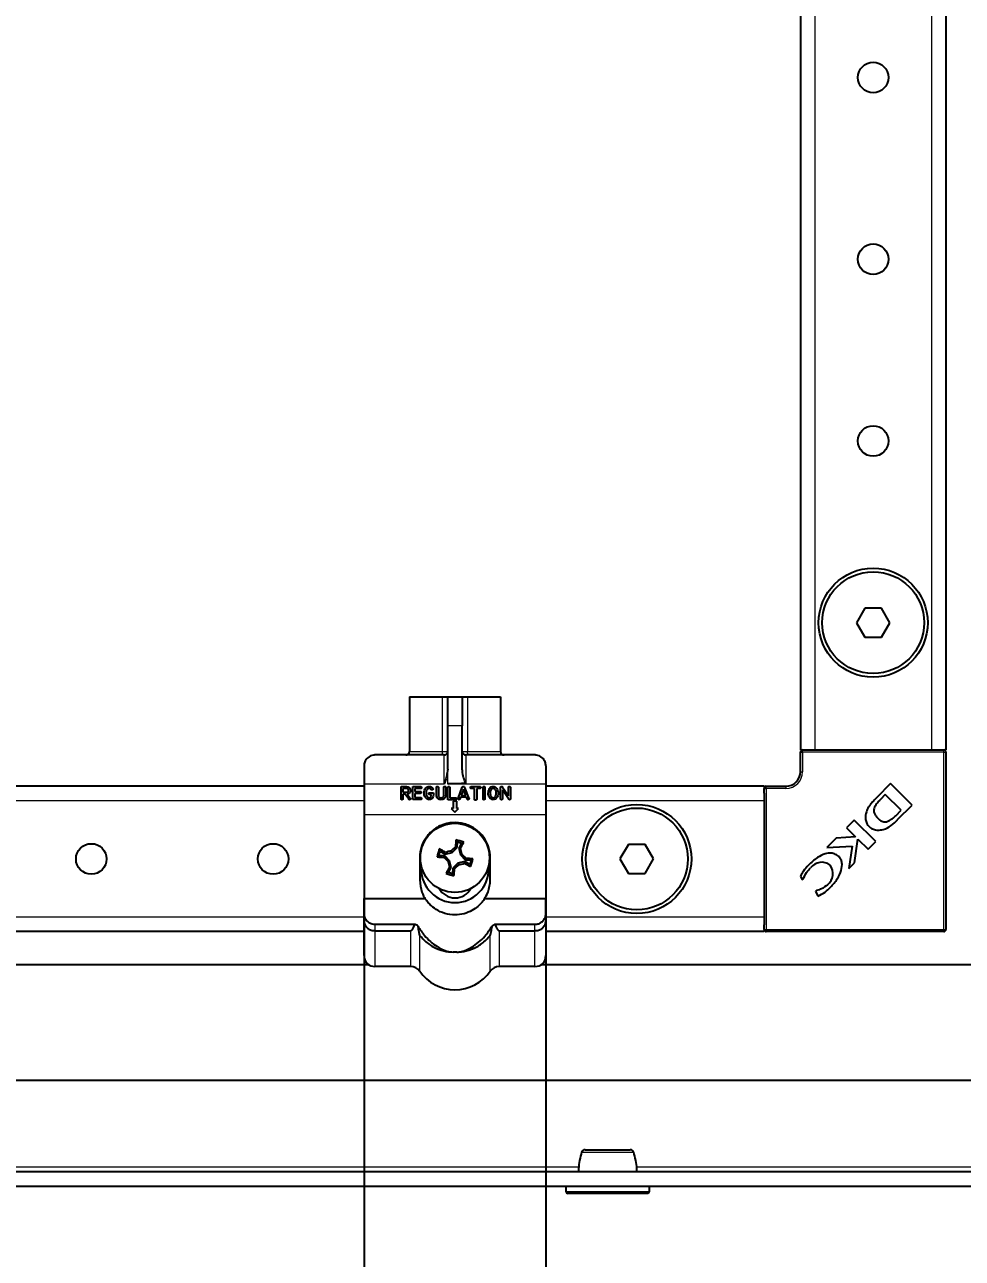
# Model space of a CAD drawing. Header units: millimetres. Extents: x -1414 to 3240, y -1920 to 1219.
# Drawn here: x -556.6 to -427.7, y -1108.7 to -939 of the extents above; entities that cross this region are included whole.
import ezdxf

# ---------------------------------------------------------------- set-up
doc = ezdxf.new("R2010")
doc.units = ezdxf.units.MM
doc.layers.add('FORMAT', color=7, linetype='Continuous')
doc.styles.add('SLDTEXTSTYLE0', font='TXT', dxfattribs={"width": 0.75})
doc.dimstyles.new('SLDDIMSTYLE0', dxfattribs={"dimtxt": 20, "dimasz": 10, "dimexe": 0, "dimexo": 0.0625, "dimgap": 5, "dimtad": 2, "dimdec": 1, "dimrnd": 1e-09, "dimzin": 12, "dimdsep": 46, "dimtxsty": 'SLDTEXTSTYLE0', "dimsah": 1, "dimcen": 0.09, "dimadec": 0, "dimazin": 3, "dimtfac": 1, "dimtofl": 0, "dimtmove": 0, "dimatfit": 3, "dimfxl": 0, "dimfrac": 2, "dimtolj": 1, "dimtzin": 12, "dimarcsym": 0})

# ---------------------------------------------------------------- blocks, each defined once
blk = doc.blocks.new('_D_6')
at = {"layer": 'FORMAT'}
for p, q in [((-484.94, -1059.18), (-484.94, -1429.21)), ((-374.44, -1098.73), (-374.44, -1429.21)), ((-374.44, -1428.21), (-484.94, -1428.21))]:
    blk.add_line(p, q, dxfattribs=at)
for points in [[(-484.94, -1428.21), (-474.94, -1429.75), (-474.94, -1426.67)], [(-374.44, -1428.21), (-384.44, -1426.67), (-384.44, -1429.75)]]:
    blk.add_solid(points, dxfattribs=at)
at = {"layer": 'FORMAT', "insert": (-462.94, -1402.43), "char_height": 20, "attachment_point": 1, "style": 'SLDTEXTSTYLE0'}
blk.add_mtext('110,5', dxfattribs=at)
blk = doc.blocks.new('_D_7')
at = {"layer": 'FORMAT'}
for p, q in [((-509.94, -1059.18), (-509.94, -1429.21)), ((-484.94, -1059.18), (-484.94, -1429.21)), ((-509.94, -1428.21), (-552.84, -1428.21)), ((-509.94, -1428.21), (-484.94, -1428.21))]:
    blk.add_line(p, q, dxfattribs=at)
for points in [[(-509.94, -1428.21), (-499.94, -1429.75), (-499.94, -1426.67)], [(-484.94, -1428.21), (-494.94, -1426.67), (-494.94, -1429.75)]]:
    blk.add_solid(points, dxfattribs=at)
at = {"layer": 'FORMAT', "insert": (-552.84, -1402.43), "char_height": 20, "attachment_point": 1, "style": 'SLDTEXTSTYLE0'}
blk.add_mtext('25', dxfattribs=at)

msp = doc.modelspace()

# ---------------------------------------------------------------- linework, layer by layer
at = {"color": 7, "linetype": 'Continuous', "lineweight": 25}
for p, q in [((-449.94, 596.28), (-449.94, -1038.72)), ((-429.94, 596.28), (-429.94, -1038.72)), ((-441.09, -1019.22), (-442.25, -1021.22)), ((-438.78, -1019.22), (-441.09, -1019.22)), ((-437.63, -1021.22), (-438.78, -1019.22)), ((-442.25, -1021.22), (-441.09, -1023.22)), ((-438.78, -1023.22), (-437.63, -1021.22)), ((-441.09, -1023.22), (-438.78, -1023.22)), ((-503.69, -1031.42), (-503.69, -1038.92)), ((-503.69, -1031.42), (-499.17, -1031.42)), ((-499.17, -1031.42), (-498.44, -1031.42)), ((-498.44, -1031.42), (-496.44, -1031.42)), ((-498.44, -1035.42), (-498.44, -1031.42)), ((-496.44, -1031.42), (-496.44, -1035.42)), ((-496.44, -1031.42), (-495.72, -1031.42)), ((-495.72, -1031.42), (-491.19, -1031.42)), ((-491.19, -1031.42), (-491.19, -1038.92)), ((-498.44, -1041.36), (-498.44, -1035.42)), ((-496.44, -1041.35), (-496.44, -1035.42)), ((-498.94, -1039.42), (-508.44, -1039.42)), ((-486.44, -1039.42), (-495.94, -1039.42)), ((-449.94, -1038.72), (-449.64, -1038.72)), ((-449.94, -1041.72), (-449.94, -1039.02)), ((-449.64, -1038.72), (-448.99, -1038.72)), ((-448.99, -1038.72), (-447.94, -1038.72)), ((-447.94, -1038.72), (-431.94, -1038.72)), ((-431.94, -1038.72), (-430.89, -1038.72)), ((-430.89, -1038.72), (-430.24, -1038.72)), ((-430.24, -1038.72), (-429.94, -1038.72)), ((-429.94, -1039.02), (-429.94, -1063.42)), ((-509.94, -1040.92), (-509.94, -1043.42)), ((-484.94, -1040.92), (-484.94, -1043.42)), ((-509.94, -1043.42), (-509.94, -1047.67)), ((-484.94, -1043.42), (-484.94, -1047.67)), ((-437.55, -1043.36), (-439.44, -1045.25)), ((-434.59, -1046.32), (-437.55, -1043.36)), ((-509.94, -1043.72), (-989.94, -1043.72)), ((-504.85, -1043.77), (-504.09, -1043.77)), ((-504.85, -1045.43), (-504.85, -1043.77)), ((-504.59, -1044.03), (-504.59, -1044.54)), ((-504.09, -1044.03), (-504.59, -1044.03)), ((-504.59, -1044.54), (-504, -1044.54)), ((-504.3, -1044.8), (-504.59, -1044.8)), ((-504.59, -1044.8), (-504.59, -1045.43)), ((-503.8, -1045.51), (-504.3, -1044.8)), ((-503.99, -1044.8), (-503.59, -1045.37)), ((-503.24, -1045.54), (-503.24, -1043.77)), ((-503.24, -1043.77), (-502.18, -1043.77)), ((-502.18, -1044.03), (-502.98, -1044.03)), ((-502.98, -1044.03), (-502.98, -1044.44)), ((-502.98, -1044.44), (-502.23, -1044.44)), ((-502.23, -1044.7), (-502.98, -1044.7)), ((-502.98, -1044.7), (-502.98, -1045.28)), ((-502.98, -1045.28), (-502.18, -1045.28)), ((-500.91, -1044.61), (-500.41, -1044.61)), ((-500.71, -1044.87), (-500.91, -1044.87)), ((-500.41, -1044.61), (-500.41, -1044.91)), ((-499.98, -1044.96), (-499.98, -1043.88)), ((-499.72, -1043.88), (-499.72, -1044.96)), ((-498.98, -1044.94), (-498.98, -1043.88)), ((-498.71, -1043.88), (-498.71, -1044.94)), ((-498.42, -1045.57), (-498.42, -1043.9)), ((-498.16, -1043.9), (-498.16, -1045.3)), ((-498.16, -1045.3), (-497.36, -1045.3)), ((-497, -1045.39), (-496.43, -1043.86)), ((-496.66, -1045.23), (-496.76, -1045.48)), ((-495.85, -1045.23), (-496.66, -1045.23)), ((-496.27, -1044.1), (-496.57, -1044.97)), ((-496.57, -1044.97), (-495.94, -1044.97)), ((-495.94, -1044.97), (-496.27, -1044.1)), ((-496.11, -1043.88), (-495.51, -1045.39)), ((-495.76, -1045.47), (-495.85, -1045.23)), ((-495.17, -1043.77), (-494.05, -1043.77)), ((-494.76, -1044.03), (-495.17, -1044.03)), ((-494.76, -1045.5), (-494.76, -1044.03)), ((-494.05, -1044.03), (-494.45, -1044.03)), ((-494.45, -1044.03), (-494.45, -1045.5)), ((-493.58, -1045.43), (-493.58, -1043.9)), ((-493.32, -1043.9), (-493.32, -1045.43)), ((-491.16, -1045.43), (-491.16, -1043.87)), ((-490.06, -1045.46), (-490.9, -1044.19)), ((-490.9, -1044.19), (-490.9, -1045.43)), ((-490.89, -1043.83), (-490.08, -1045.06)), ((-490.08, -1045.06), (-490.08, -1043.88)), ((-489.82, -1043.88), (-489.82, -1045.43)), ((-454.94, -1043.72), (-484.94, -1043.72)), ((-454.94, -1043.72), (-454.94, -1044.02)), ((-454.94, -1044.66), (-454.94, -1044.02)), ((-454.94, -1044.66), (-454.94, -1045.72)), ((-454.64, -1043.72), (-451.94, -1043.72)), ((-439.44, -1045.25), (-439.45, -1045.27)), ((-438.29, -1044.84), (-438.95, -1045.52)), ((-436.11, -1047.03), (-438.29, -1044.84)), ((-502.18, -1045.54), (-503.24, -1045.54)), ((-497.36, -1045.57), (-498.42, -1045.57)), ((-497.94, -1046.77), (-497.44, -1047.27)), ((-497.69, -1046.77), (-497.94, -1046.77)), ((-497.19, -1045.77), (-497.69, -1045.77)), ((-497.69, -1045.77), (-497.69, -1046.77)), ((-497.44, -1047.27), (-496.94, -1046.77)), ((-497.19, -1046.77), (-497.19, -1045.77)), ((-496.94, -1046.77), (-497.19, -1046.77)), ((-454.94, -1045.72), (-454.94, -1061.72)), ((-436.83, -1047.77), (-436.11, -1047.03)), ((-436.58, -1048.31), (-434.59, -1046.32)), ((-509.94, -1047.67), (-509.94, -1059.17)), ((-484.94, -1047.67), (-484.94, -1059.17)), ((-442.55, -1048.37), (-443.61, -1049.43)), ((-439.59, -1051.33), (-442.55, -1048.37)), ((-443.61, -1049.43), (-442.36, -1050.67)), ((-497.84, -1052.83), (-497.14, -1052.16)), ((-497.14, -1052.16), (-497.37, -1052.06)), ((-497.11, -1051.36), (-497.3, -1051.1)), ((-497.14, -1052.16), (-497.11, -1051.36)), ((-497.11, -1051.36), (-496.53, -1051.53)), ((-496.53, -1051.53), (-496.93, -1052.22)), ((-496.53, -1051.53), (-496.23, -1051.41)), ((-473.59, -1051.72), (-474.75, -1053.72)), ((-471.28, -1051.72), (-473.59, -1051.72)), ((-470.13, -1053.72), (-471.28, -1051.72)), ((-445.02, -1050.84), (-446.31, -1052.13)), ((-446.31, -1052.13), (-442.84, -1051.95)), ((-442.36, -1050.67), (-445.02, -1050.84)), ((-442.84, -1051.95), (-443.31, -1055.05)), ((-442.51, -1054.25), (-442.03, -1050.98)), ((-442.03, -1050.98), (-440.64, -1052.37)), ((-440.64, -1052.37), (-439.59, -1051.33)), ((-502.29, -1053.57), (-502.29, -1056.57)), ((-499.64, -1053.24), (-499.91, -1053.43)), ((-499.64, -1053.24), (-499.47, -1052.66)), ((-498.85, -1053.27), (-499.64, -1053.24)), ((-499.47, -1052.66), (-499.59, -1052.36)), ((-499.47, -1052.66), (-498.79, -1053.06)), ((-498.85, -1053.27), (-498.95, -1053.49)), ((-498.18, -1053.97), (-498.85, -1053.27)), ((-498.79, -1053.06), (-498.75, -1052.82)), ((-498.79, -1053.06), (-497.84, -1052.83)), ((-497.84, -1052.83), (-497.96, -1052.62)), ((-496.93, -1052.22), (-496.7, -1053.16)), ((-496.93, -1052.22), (-496.69, -1052.26)), ((-496.7, -1053.16), (-496.49, -1053.05)), ((-496.7, -1053.16), (-496.03, -1053.86)), ((-496.03, -1053.86), (-495.93, -1053.64)), ((-496.03, -1053.86), (-495.23, -1053.9)), ((-495.23, -1053.9), (-494.97, -1053.7)), ((-492.59, -1056.57), (-492.59, -1053.57)), ((-474.75, -1053.72), (-473.59, -1055.72)), ((-471.28, -1055.72), (-470.13, -1053.72)), ((-502.09, -1055.07), (-502.29, -1055.07)), ((-498.18, -1053.97), (-498.39, -1054.09)), ((-498.35, -1055.6), (-497.95, -1054.91)), ((-497.95, -1054.91), (-498.19, -1054.88)), ((-497.95, -1054.91), (-498.18, -1053.97)), ((-497.74, -1054.97), (-497.77, -1055.77)), ((-497.04, -1054.3), (-497.74, -1054.97)), ((-497.74, -1054.97), (-497.51, -1055.07)), ((-496.09, -1054.07), (-497.04, -1054.3)), ((-497.04, -1054.3), (-496.92, -1054.52)), ((-496.09, -1054.07), (-496.13, -1054.32)), ((-495.4, -1054.48), (-496.09, -1054.07)), ((-495.23, -1053.9), (-495.4, -1054.48)), ((-495.4, -1054.48), (-495.28, -1054.78)), ((-492.59, -1055.07), (-492.79, -1055.07)), ((-443.31, -1055.05), (-442.51, -1054.25)), ((-498.35, -1055.6), (-498.65, -1055.72)), ((-497.77, -1055.77), (-498.35, -1055.6)), ((-497.77, -1055.77), (-497.58, -1056.04)), ((-473.59, -1055.72), (-471.28, -1055.72)), ((-449.94, -1056.09), (-449.69, -1056.6)), ((-449.69, -1056.6), (-449.58, -1056.49)), ((-447.74, -1058.04), (-447.88, -1058.17)), ((-447.88, -1058.17), (-447.54, -1058.86)), ((-509.94, -1061.31), (-509.94, -1059.17)), ((-509.94, -1059.17), (-501.53, -1059.17)), ((-493.35, -1059.17), (-484.94, -1059.17)), ((-484.94, -1061.31), (-484.94, -1059.17)), ((-509.94, -1062.22), (-509.94, -1061.31)), ((-509.94, -1067.02), (-509.94, -1062.22)), ((-484.94, -1061.31), (-484.94, -1062.22)), ((-484.94, -1062.22), (-484.94, -1067.02)), ((-454.94, -1061.72), (-454.94, -1062.77)), ((-509.94, -1063.72), (-989.94, -1063.72)), ((-508.44, -1062.7), (-502.92, -1062.7)), ((-508.44, -1063.6), (-503.53, -1063.6)), ((-491.96, -1062.7), (-486.44, -1062.7)), ((-491.35, -1063.6), (-486.44, -1063.6)), ((-454.94, -1063.72), (-484.94, -1063.72)), ((-454.94, -1063.42), (-454.94, -1062.77)), ((-454.94, -1063.42), (-454.94, -1063.72)), ((-430.24, -1063.72), (-454.64, -1063.72)), ((-1015.44, -1068.22), (-509.34, -1068.22)), ((-503.53, -1068.52), (-508.44, -1068.52)), ((-486.44, -1068.52), (-491.35, -1068.52)), ((-485.54, -1068.22), (-390.56, -1068.22)), ((-382.44, -1084.22), (-1015.44, -1084.22)), ((-1067.14, -1096.72), (-376.74, -1096.72)), ((-1067.14, -1098.72), (-376.74, -1098.72)), ((-482.19, -1098.72), (-482.19, -1099.47)), ((-470.69, -1099.47), (-470.69, -1098.72)), ((-470.94, -1099.72), (-481.94, -1099.72))]:
    msp.add_line(p, q, dxfattribs=at)
at = {"color": 8, "linetype": 'Continuous', "lineweight": 18}
for p, q in [((-447.94, 596.28), (-447.94, -1038.72)), ((-431.94, 596.28), (-431.94, -1038.72)), ((-499.17, -1038.92), (-499.17, -1031.42)), ((-495.72, -1031.42), (-495.72, -1038.92)), ((-496.44, -1035.42), (-498.44, -1035.42)), ((-503.69, -1038.92), (-499.17, -1038.92)), ((-499.17, -1038.92), (-498.44, -1038.92)), ((-498.94, -1043.42), (-498.94, -1039.42)), ((-496.44, -1038.92), (-495.72, -1038.92)), ((-495.94, -1039.42), (-495.94, -1043.35)), ((-495.72, -1038.92), (-491.19, -1038.92)), ((-449.94, -1039.02), (-449.64, -1039.02)), ((-449.64, -1039.02), (-449.64, -1038.72)), ((-449.64, -1039.02), (-449.64, -1041.72)), ((-430.24, -1039.02), (-449.64, -1039.02)), ((-430.24, -1039.02), (-430.24, -1038.72)), ((-430.24, -1063.42), (-430.24, -1039.02)), ((-430.24, -1039.02), (-429.94, -1039.02)), ((-498.44, -1043.42), (-498.44, -1041.36)), ((-449.94, -1041.72), (-449.64, -1041.72)), ((-498.94, -1043.42), (-509.94, -1043.42)), ((-484.94, -1043.42), (-498.44, -1043.42)), ((-454.94, -1044.02), (-454.64, -1044.02)), ((-454.64, -1044.02), (-454.64, -1043.72)), ((-451.94, -1044.02), (-454.64, -1044.02)), ((-454.64, -1044.02), (-454.64, -1063.42)), ((-451.94, -1043.72), (-451.94, -1044.02)), ((-509.94, -1045.72), (-989.94, -1045.72)), ((-454.94, -1045.72), (-484.94, -1045.72)), ((-484.94, -1047.67), (-509.94, -1047.67)), ((-509.94, -1061.72), (-989.94, -1061.72)), ((-454.94, -1061.72), (-484.94, -1061.72)), ((-508.44, -1062.7), (-508.44, -1063.6)), ((-508.44, -1063.6), (-508.44, -1068.52)), ((-503.53, -1068.52), (-503.53, -1063.6)), ((-491.35, -1063.6), (-491.35, -1068.52)), ((-486.44, -1063.6), (-486.44, -1062.7)), ((-486.44, -1068.52), (-486.44, -1063.6)), ((-454.94, -1063.42), (-454.64, -1063.42)), ((-454.64, -1063.42), (-430.24, -1063.42)), ((-454.64, -1063.72), (-454.64, -1063.42)), ((-430.24, -1063.42), (-430.24, -1063.72)), ((-430.24, -1063.42), (-429.94, -1063.42)), ((-502.3, -1064.2), (-502.3, -1069.17)), ((-492.59, -1069.17), (-492.59, -1064.2)), ((-480.41, -1096.12), (-963.47, -1096.12)), ((-377.04, -1096.12), (-472.47, -1096.12)), ((-482.19, -1099.47), (-470.69, -1099.47))]:
    msp.add_line(p, q, dxfattribs=at)
at = {"color": 8, "linetype": 'Continuous', "lineweight": 18, "flags": 128}
for points in [[(-499.17, -1038.92), (-499.17, -1039.01), (-499.18, -1039.11), (-499.19, -1039.2), (-499.21, -1039.27), (-499.23, -1039.33), (-499.25, -1039.38), (-499.28, -1039.41), (-499.3, -1039.42)], [(-495.58, -1039.42), (-495.61, -1039.41), (-495.63, -1039.38), (-495.66, -1039.33), (-495.68, -1039.27), (-495.69, -1039.2), (-495.71, -1039.11), (-495.71, -1039.01), (-495.72, -1038.92)]]:
    msp.add_lwpolyline(points, dxfattribs=at)
at = {"color": 7, "linetype": 'Continuous', "lineweight": 25}
for centre, radius in [((-439.94, -946.22), 2.1), ((-439.94, -971.22), 2.1), ((-439.94, -996.22), 2.1), ((-439.94, -1021.22), 7.5), ((-439.94, -1021.22), 7), ((-472.44, -1053.72), 7.5), ((-472.44, -1053.72), 7), ((-497.44, -1053.57), 4.75), ((-547.44, -1053.72), 2.1), ((-522.44, -1053.72), 2.1)]:
    msp.add_circle(centre, radius, dxfattribs=at)
for centre, radius, start, end in [((-504.19, -1038.92), 0.5, 270, 0), ((-498.94, -1038.92), 0.5, 270, 0), ((-495.94, -1038.92), 0.5, 180, 270), ((-490.69, -1038.92), 0.5, 180, 270), ((-449.64, -1039.02), 0.3, 90, 180), ((-430.24, -1039.02), 0.3, 0, 90), ((-451.94, -1041.72), 2, 270, 0), ((-454.64, -1044.02), 0.3, 90, 180), ((-440.24, -1045.11), 4.87, 290.3445, 318.7777), ((-441.01, -1043.3), 6.12, 306.9888, 313.0744), ((-445.89, -1107.44), 75.61, 132.9111, 133.5289), ((-428.44, -1056.13), 69.05, 175.8232, 176.6231), ((-517.73, -1123.13), 74.88, 73.3093, 74.166), ((-556.99, -1018.63), 69.05, 330.8523, 331.6521), ((-427.87, -1073.86), 74.88, 163.3093, 164.166), ((-494.88, -984.57), 69.05, 265.8232, 266.6231), ((-532.38, -1113.12), 69.05, 60.8523, 61.6521), ((-443.57, -1002.01), 75.61, 222.9111, 223.5289), ((-479.74, -1126), 75.61, 103.9464, 104.5642), ((-569.87, -1071.27), 75.61, 13.9464, 14.5642), ((-551.31, -1105.12), 75.61, 42.9111, 43.5289), ((-500, -1122.57), 69.05, 85.8232, 86.6231), ((-567.01, -1033.27), 74.88, 343.3093, 344.166), ((-497.44, -1055.07), 4.65, 180, 0), ((-437.89, -1088.51), 69.05, 150.8523, 151.6521), ((-425.01, -1035.86), 75.61, 193.9464, 194.5642), ((-566.44, -1051.01), 69.05, 355.8232, 356.6231), ((-548.99, -999.7), 75.61, 312.9111, 313.5289), ((-515.14, -981.14), 75.61, 283.9464, 284.5642), ((-462.5, -994.01), 69.05, 240.8523, 241.6521), ((-447.01, -1056.12), 1.94, 53.3097, 142.3464), ((-447.45, -1055.72), 1.97, 308.454, 35.887), ((-477.15, -984), 74.88, 253.3093, 254.166), ((-497.44, -1056.57), 2.5, 209.1291, 330.7764), ((-454.64, -1063.42), 0.3, 180, 270), ((-430.24, -1063.42), 0.3, 270, 0), ((-508.44, -1067.02), 1.5, 180, 270), ((-486.44, -1067.02), 1.5, 270, 0), ((-503.53, -1070.02), 1.5, 34.5604, 90), ((-491.35, -1070.02), 1.5, 90, 145.4396), ((-497.44, -1065.82), 5.89, 214.5604, 325.4396), ((-479.55, -1094.22), 0.5, 89.9982, 165.4001), ((-473.33, -1094.22), 0.5, 15.316, 90.0228), ((-481.94, -1099.47), 0.25, 180, 270), ((-470.94, -1099.47), 0.25, 270, 0)]:
    msp.add_arc(centre, radius, start, end, dxfattribs=at)
at = {"color": 8, "linetype": 'Continuous', "lineweight": 18}
msp.add_arc((-451.94, -1041.72), 2.3, 270, 0, dxfattribs=at)
at = {"color": 7, "linetype": 'Continuous', "lineweight": 25}
msp.add_ellipse((14930.74, -1043.42), major_axis=(15429.18, 0), ratio=0.000259, start_param=3.123591, end_param=3.141593, dxfattribs=at)
for points, knots in [([(-508.44, -1039.42), (-508.44, -1039.42), (-508.51, -1039.42), (-508.86, -1039.44), (-509.39, -1039.68), (-509.86, -1040.26), (-509.92, -1040.73), (-509.94, -1040.92)], [0, 0, 0, 0, 0.003231, 0.101221, 0.514725, 0.80586, 1, 1, 1, 1]), ([(-484.94, -1040.92), (-484.97, -1040.73), (-485.02, -1040.26), (-485.49, -1039.68), (-486.02, -1039.44), (-486.37, -1039.42), (-486.44, -1039.42), (-486.44, -1039.42)], [0, 0, 0, 0, 0.19414, 0.485275, 0.898779, 0.996769, 1, 1, 1, 1]), ([(-498.44, -1041.36), (-498.48, -1041.69), (-498.56, -1042.4), (-498.82, -1043.06), (-498.94, -1043.41), (-498.94, -1043.42)], [0, 0, 0, 0, 0.475461, 0.994056, 1, 1, 1, 1]), ([(-495.94, -1043.35), (-495.94, -1043.35), (-495.95, -1043.34), (-495.95, -1043.34), (-495.97, -1043.32), (-496, -1043.24), (-496.12, -1042.91), (-496.34, -1042.28), (-496.41, -1041.68), (-496.44, -1041.35)], [0, 0, 0, 0, 0.00167, 0.003889, 0.009531, 0.034361, 0.132751, 0.526214, 1, 1, 1, 1]), ([(-504.09, -1043.77), (-504.02, -1043.78), (-503.88, -1043.79), (-503.77, -1043.87), (-503.72, -1043.91)], [0, 0, 0, 0, 0.559747, 1, 1, 1, 1]), ([(-503.9, -1044.1), (-503.93, -1044.08), (-503.99, -1044.04), (-504.06, -1044.03), (-504.09, -1044.03)], [0, 0, 0, 0, 0.559136, 1, 1, 1, 1]), ([(-504, -1044.54), (-503.97, -1044.53), (-503.94, -1044.53), (-503.91, -1044.5), (-503.89, -1044.49)], [0, 0, 0, 0, 0.558174, 1, 1, 1, 1]), ([(-503.75, -1044.71), (-503.79, -1044.74), (-503.87, -1044.78), (-503.95, -1044.8), (-503.99, -1044.8)], [0, 0, 0, 0, 0.56031, 1, 1, 1, 1]), ([(-503.82, -1044.29), (-503.82, -1044.25), (-503.83, -1044.18), (-503.88, -1044.12), (-503.9, -1044.1)], [0, 0, 0, 0, 0.559692, 1, 1, 1, 1]), ([(-503.89, -1044.49), (-503.88, -1044.48), (-503.85, -1044.45), (-503.82, -1044.38), (-503.82, -1044.33), (-503.82, -1044.29)], [0, 0, 0, 0, 0.279917, 0.56006, 1, 1, 1, 1]), ([(-503.55, -1044.29), (-503.56, -1044.39), (-503.58, -1044.55), (-503.7, -1044.66), (-503.75, -1044.71)], [0, 0, 0, 0, 0.559457, 1, 1, 1, 1]), ([(-503.72, -1043.91), (-503.67, -1043.97), (-503.57, -1044.08), (-503.56, -1044.23), (-503.55, -1044.29)], [0, 0, 0, 0, 0.558947, 1, 1, 1, 1]), ([(-503.59, -1045.37), (-503.58, -1045.38), (-503.56, -1045.4), (-503.56, -1045.43), (-503.55, -1045.44)], [0, 0, 0, 0, 0.561079, 1, 1, 1, 1]), ([(-502.23, -1044.44), (-502.21, -1044.44), (-502.17, -1044.44), (-502.11, -1044.47), (-502.08, -1044.52), (-502.08, -1044.56), (-502.08, -1044.57)], [0, 0, 0, 0, 0.280945, 0.559897, 0.779525, 1, 1, 1, 1]), ([(-502.08, -1044.57), (-502.08, -1044.59), (-502.08, -1044.64), (-502.14, -1044.7), (-502.2, -1044.7), (-502.23, -1044.7)], [0, 0, 0, 0, 0.281099, 0.559768, 1, 1, 1, 1]), ([(-502.18, -1043.77), (-502.16, -1043.77), (-502.12, -1043.77), (-502.06, -1043.8), (-502.03, -1043.85), (-502.03, -1043.88), (-502.03, -1043.9)], [0, 0, 0, 0, 0.280872, 0.559701, 0.779382, 1, 1, 1, 1]), ([(-502.03, -1043.9), (-502.03, -1043.92), (-502.03, -1043.97), (-502.09, -1044.03), (-502.15, -1044.03), (-502.18, -1044.03)], [0, 0, 0, 0, 0.281053, 0.559663, 1, 1, 1, 1]), ([(-502.18, -1045.28), (-502.16, -1045.28), (-502.12, -1045.28), (-502.06, -1045.31), (-502.03, -1045.36), (-502.03, -1045.39), (-502.03, -1045.41)], [0, 0, 0, 0, 0.280912, 0.559714, 0.779499, 1, 1, 1, 1]), ([(-501.68, -1044.67), (-501.68, -1044.53), (-501.67, -1044.29), (-501.54, -1044.09), (-501.49, -1044)], [0, 0, 0, 0, 0.56034, 1, 1, 1, 1]), ([(-501.49, -1045.28), (-501.56, -1045.17), (-501.67, -1044.98), (-501.68, -1044.77), (-501.68, -1044.67)], [0, 0, 0, 0, 0.559347, 1, 1, 1, 1]), ([(-501.49, -1044), (-501.41, -1043.92), (-501.28, -1043.77), (-501.08, -1043.75), (-501, -1043.75)], [0, 0, 0, 0, 0.5592171, 1, 1, 1, 1]), ([(-500.97, -1045.57), (-501.03, -1045.56), (-501.14, -1045.55), (-501.34, -1045.46), (-501.43, -1045.35), (-501.49, -1045.28)], [0, 0, 0, 0, 0.280314, 0.560507, 1, 1, 1, 1]), ([(-501.01, -1044.01), (-501.04, -1044.01), (-501.11, -1044.02), (-501.24, -1044.09), (-501.4, -1044.3), (-501.41, -1044.52), (-501.42, -1044.67)], [0, 0, 0, 0, 0.1253317, 0.2506948, 0.5007376, 1, 1, 1, 1]), ([(-501.42, -1044.67), (-501.42, -1044.76), (-501.41, -1044.91), (-501.33, -1045.04), (-501.3, -1045.1)], [0, 0, 0, 0, 0.55998, 1, 1, 1, 1]), ([(-501.3, -1045.1), (-501.25, -1045.16), (-501.17, -1045.27), (-501.04, -1045.29), (-500.98, -1045.3)], [0, 0, 0, 0, 0.5608576, 1, 1, 1, 1]), ([(-501.04, -1044.74), (-501.04, -1044.72), (-501.03, -1044.68), (-501, -1044.63), (-500.95, -1044.61), (-500.92, -1044.61), (-500.91, -1044.61)], [0, 0, 0, 0, 0.2806366, 0.5588901, 0.7791438, 1, 1, 1, 1]), ([(-500.91, -1044.87), (-500.93, -1044.87), (-500.97, -1044.87), (-501.02, -1044.83), (-501.04, -1044.79), (-501.04, -1044.76), (-501.04, -1044.74)], [0, 0, 0, 0, 0.280664, 0.558735, 0.779002, 1, 1, 1, 1]), ([(-500.82, -1044.06), (-500.85, -1044.04), (-500.91, -1044.01), (-500.98, -1044.01), (-501.01, -1044.01)], [0, 0, 0, 0, 0.558634, 1, 1, 1, 1]), ([(-501, -1043.75), (-500.93, -1043.75), (-500.8, -1043.75), (-500.7, -1043.81), (-500.65, -1043.84)], [0, 0, 0, 0, 0.5605138, 1, 1, 1, 1]), ([(-500.98, -1045.3), (-500.95, -1045.3), (-500.89, -1045.3), (-500.79, -1045.25), (-500.76, -1045.18), (-500.74, -1045.14)], [0, 0, 0, 0, 0.281265, 0.561609, 1, 1, 1, 1]), ([(-500.71, -1044.17), (-500.73, -1044.15), (-500.76, -1044.1), (-500.8, -1044.07), (-500.82, -1044.06)], [0, 0, 0, 0, 0.560467, 1, 1, 1, 1]), ([(-500.74, -1045.14), (-500.73, -1045.09), (-500.71, -1045), (-500.71, -1044.91), (-500.71, -1044.87)], [0, 0, 0, 0, 0.559597, 1, 1, 1, 1]), ([(-500.6, -1044.23), (-500.63, -1044.23), (-500.67, -1044.22), (-500.7, -1044.19), (-500.71, -1044.17)], [0, 0, 0, 0, 0.558039, 1, 1, 1, 1]), ([(-500.65, -1043.84), (-500.61, -1043.87), (-500.55, -1043.92), (-500.5, -1043.99), (-500.48, -1044.02)], [0, 0, 0, 0, 0.559542, 1, 1, 1, 1]), ([(-500.41, -1044.91), (-500.42, -1045.02), (-500.43, -1045.22), (-500.56, -1045.37), (-500.62, -1045.44)], [0, 0, 0, 0, 0.560493, 1, 1, 1, 1]), ([(-500.45, -1044.11), (-500.45, -1044.13), (-500.46, -1044.17), (-500.51, -1044.21), (-500.55, -1044.23), (-500.59, -1044.23), (-500.6, -1044.23)], [0, 0, 0, 0, 0.277709, 0.558209, 0.77892, 1, 1, 1, 1]), ([(-500.48, -1044.02), (-500.47, -1044.04), (-500.45, -1044.06), (-500.45, -1044.09), (-500.45, -1044.11)], [0, 0, 0, 0, 0.560691, 1, 1, 1, 1]), ([(-499.98, -1043.88), (-499.98, -1043.86), (-499.98, -1043.82), (-499.95, -1043.77), (-499.91, -1043.75), (-499.88, -1043.75), (-499.86, -1043.75)], [0, 0, 0, 0, 0.280849, 0.55949, 0.779158, 1, 1, 1, 1]), ([(-499.77, -1045.43), (-499.84, -1045.36), (-499.96, -1045.22), (-499.98, -1045.04), (-499.98, -1044.96)], [0, 0, 0, 0, 0.558332, 1, 1, 1, 1]), ([(-499.86, -1043.75), (-499.84, -1043.75), (-499.8, -1043.75), (-499.75, -1043.78), (-499.72, -1043.83), (-499.72, -1043.86), (-499.72, -1043.88)], [0, 0, 0, 0, 0.28091, 0.559174, 0.779166, 1, 1, 1, 1]), ([(-499.72, -1044.96), (-499.71, -1045.02), (-499.71, -1045.12), (-499.63, -1045.19), (-499.6, -1045.23)], [0, 0, 0, 0, 0.560313, 1, 1, 1, 1]), ([(-499.6, -1045.23), (-499.56, -1045.25), (-499.48, -1045.3), (-499.39, -1045.3), (-499.35, -1045.3)], [0, 0, 0, 0, 0.559441, 1, 1, 1, 1]), ([(-499.35, -1045.3), (-499.29, -1045.3), (-499.18, -1045.29), (-499.05, -1045.2), (-498.98, -1045.07), (-498.98, -1044.98), (-498.98, -1044.94)], [0, 0, 0, 0, 0.280935, 0.559487, 0.779245, 1, 1, 1, 1]), ([(-498.71, -1044.94), (-498.72, -1045.04), (-498.73, -1045.22), (-498.89, -1045.44), (-499.11, -1045.54), (-499.25, -1045.56), (-499.32, -1045.57)], [0, 0, 0, 0, 0.280416, 0.558636, 0.778958, 1, 1, 1, 1]), ([(-498.98, -1043.88), (-498.98, -1043.86), (-498.97, -1043.82), (-498.95, -1043.77), (-498.9, -1043.75), (-498.87, -1043.75), (-498.85, -1043.75)], [0, 0, 0, 0, 0.2809, 0.559498, 0.779148, 1, 1, 1, 1]), ([(-498.85, -1043.75), (-498.83, -1043.75), (-498.79, -1043.75), (-498.74, -1043.78), (-498.71, -1043.83), (-498.71, -1043.86), (-498.71, -1043.88)], [0, 0, 0, 0, 0.2808885, 0.5590229, 0.7791551, 1, 1, 1, 1]), ([(-498.42, -1043.9), (-498.42, -1043.88), (-498.42, -1043.85), (-498.39, -1043.8), (-498.35, -1043.77), (-498.32, -1043.77), (-498.3, -1043.77)], [0, 0, 0, 0, 0.280912, 0.559405, 0.779108, 1, 1, 1, 1]), ([(-498.3, -1043.77), (-498.28, -1043.77), (-498.24, -1043.77), (-498.19, -1043.8), (-498.16, -1043.85), (-498.16, -1043.89), (-498.16, -1043.9)], [0, 0, 0, 0, 0.280813, 0.559099, 0.77917, 1, 1, 1, 1]), ([(-497.36, -1045.3), (-497.34, -1045.3), (-497.3, -1045.31), (-497.24, -1045.33), (-497.21, -1045.38), (-497.21, -1045.42), (-497.21, -1045.43)], [0, 0, 0, 0, 0.280855, 0.559718, 0.779518, 1, 1, 1, 1]), ([(-497.01, -1045.44), (-497.01, -1045.43), (-497.01, -1045.42), (-497, -1045.4), (-497, -1045.39)], [0, 0, 0, 0, 0.5595043, 1, 1, 1, 1]), ([(-496.43, -1043.86), (-496.42, -1043.84), (-496.41, -1043.8), (-496.36, -1043.75), (-496.31, -1043.75), (-496.28, -1043.75)], [0, 0, 0, 0, 0.281465, 0.561772, 1, 1, 1, 1]), ([(-496.28, -1043.75), (-496.26, -1043.75), (-496.21, -1043.75), (-496.14, -1043.79), (-496.12, -1043.84), (-496.11, -1043.88)], [0, 0, 0, 0, 0.281226, 0.561522, 1, 1, 1, 1]), ([(-495.51, -1045.39), (-495.51, -1045.4), (-495.5, -1045.42), (-495.5, -1045.44), (-495.5, -1045.44)], [0, 0, 0, 0, 0.560081, 1, 1, 1, 1]), ([(-495.31, -1043.9), (-495.31, -1043.88), (-495.3, -1043.84), (-495.27, -1043.79), (-495.22, -1043.77), (-495.19, -1043.77), (-495.17, -1043.77)], [0, 0, 0, 0, 0.280713, 0.558701, 0.779045, 1, 1, 1, 1]), ([(-495.17, -1044.03), (-495.19, -1044.03), (-495.24, -1044.03), (-495.28, -1044), (-495.31, -1043.95), (-495.31, -1043.92), (-495.31, -1043.9)], [0, 0, 0, 0, 0.28076, 0.558821, 0.778915, 1, 1, 1, 1]), ([(-494.05, -1043.77), (-494.03, -1043.77), (-493.99, -1043.77), (-493.93, -1043.8), (-493.9, -1043.85), (-493.9, -1043.88), (-493.89, -1043.9)], [0, 0, 0, 0, 0.280951, 0.559967, 0.779431, 1, 1, 1, 1]), ([(-493.89, -1043.9), (-493.9, -1043.92), (-493.9, -1043.97), (-493.96, -1044.03), (-494.02, -1044.03), (-494.05, -1044.03)], [0, 0, 0, 0, 0.281019, 0.559679, 1, 1, 1, 1]), ([(-493.58, -1043.9), (-493.58, -1043.88), (-493.58, -1043.84), (-493.55, -1043.79), (-493.51, -1043.77), (-493.48, -1043.77), (-493.46, -1043.77)], [0, 0, 0, 0, 0.280828, 0.559417, 0.779393, 1, 1, 1, 1]), ([(-493.46, -1043.77), (-493.44, -1043.77), (-493.4, -1043.77), (-493.35, -1043.8), (-493.32, -1043.85), (-493.32, -1043.88), (-493.32, -1043.9)], [0, 0, 0, 0, 0.2807653, 0.5591779, 0.7791749, 1, 1, 1, 1]), ([(-492.86, -1044.67), (-492.86, -1044.54), (-492.84, -1044.32), (-492.74, -1044.12), (-492.69, -1044.04)], [0, 0, 0, 0, 0.5599138, 1, 1, 1, 1]), ([(-492.68, -1045.28), (-492.74, -1045.18), (-492.85, -1044.98), (-492.86, -1044.76), (-492.86, -1044.67)], [0, 0, 0, 0, 0.559149, 1, 1, 1, 1]), ([(-492.69, -1044.04), (-492.62, -1043.95), (-492.5, -1043.79), (-492.3, -1043.76), (-492.21, -1043.75)], [0, 0, 0, 0, 0.560137, 1, 1, 1, 1]), ([(-492.19, -1045.57), (-492.24, -1045.56), (-492.35, -1045.55), (-492.54, -1045.47), (-492.63, -1045.35), (-492.68, -1045.28)], [0, 0, 0, 0, 0.280367, 0.560574, 1, 1, 1, 1]), ([(-492.5, -1044.21), (-492.54, -1044.29), (-492.59, -1044.44), (-492.6, -1044.6), (-492.6, -1044.67)], [0, 0, 0, 0, 0.559075, 1, 1, 1, 1]), ([(-492.6, -1044.67), (-492.6, -1044.75), (-492.59, -1044.91), (-492.52, -1045.05), (-492.49, -1045.11)], [0, 0, 0, 0, 0.560273, 1, 1, 1, 1]), ([(-492.22, -1044.01), (-492.25, -1044.01), (-492.32, -1044.02), (-492.43, -1044.09), (-492.47, -1044.17), (-492.5, -1044.21)], [0, 0, 0, 0, 0.279832, 0.559843, 1, 1, 1, 1]), ([(-492.49, -1045.11), (-492.45, -1045.17), (-492.37, -1045.27), (-492.24, -1045.29), (-492.19, -1045.3)], [0, 0, 0, 0, 0.560567, 1, 1, 1, 1]), ([(-491.87, -1044.21), (-491.92, -1044.15), (-492.01, -1044.04), (-492.15, -1044.02), (-492.22, -1044.01)], [0, 0, 0, 0, 0.559596, 1, 1, 1, 1]), ([(-492.21, -1043.75), (-492.16, -1043.75), (-492.04, -1043.76), (-491.84, -1043.85), (-491.74, -1043.97), (-491.68, -1044.04)], [0, 0, 0, 0, 0.280496, 0.560765, 1, 1, 1, 1]), ([(-492.19, -1045.3), (-492.15, -1045.3), (-492.08, -1045.29), (-491.95, -1045.23), (-491.9, -1045.15), (-491.86, -1045.11)], [0, 0, 0, 0, 0.280435, 0.560605, 1, 1, 1, 1]), ([(-491.67, -1045.28), (-491.75, -1045.37), (-491.89, -1045.54), (-492.1, -1045.56), (-492.19, -1045.57)], [0, 0, 0, 0, 0.559137, 1, 1, 1, 1]), ([(-491.76, -1044.67), (-491.76, -1044.58), (-491.77, -1044.42), (-491.84, -1044.28), (-491.87, -1044.21)], [0, 0, 0, 0, 0.560046, 1, 1, 1, 1]), ([(-491.86, -1045.11), (-491.83, -1045.03), (-491.77, -1044.89), (-491.76, -1044.73), (-491.76, -1044.67)], [0, 0, 0, 0, 0.559133, 1, 1, 1, 1]), ([(-491.68, -1044.04), (-491.62, -1044.15), (-491.51, -1044.34), (-491.5, -1044.57), (-491.5, -1044.67)], [0, 0, 0, 0, 0.559312, 1, 1, 1, 1]), ([(-491.5, -1044.67), (-491.5, -1044.79), (-491.52, -1045.01), (-491.63, -1045.2), (-491.67, -1045.28)], [0, 0, 0, 0, 0.559865, 1, 1, 1, 1]), ([(-491.16, -1043.87), (-491.16, -1043.85), (-491.16, -1043.82), (-491.13, -1043.77), (-491.09, -1043.75), (-491.06, -1043.75), (-491.04, -1043.75)], [0, 0, 0, 0, 0.280941, 0.559114, 0.779089, 1, 1, 1, 1]), ([(-491.04, -1043.75), (-491.03, -1043.75), (-490.99, -1043.75), (-490.94, -1043.77), (-490.91, -1043.81), (-490.89, -1043.83)], [0, 0, 0, 0, 0.2806376, 0.5608768, 1, 1, 1, 1]), ([(-490.08, -1043.88), (-490.08, -1043.86), (-490.08, -1043.82), (-490.05, -1043.77), (-490.01, -1043.75), (-489.98, -1043.75), (-489.96, -1043.75)], [0, 0, 0, 0, 0.280888, 0.559482, 0.77927, 1, 1, 1, 1]), ([(-489.96, -1043.75), (-489.94, -1043.75), (-489.9, -1043.75), (-489.85, -1043.78), (-489.82, -1043.83), (-489.82, -1043.86), (-489.82, -1043.88)], [0, 0, 0, 0, 0.280836, 0.55925, 0.779182, 1, 1, 1, 1]), ([(-439.45, -1045.27), (-439.53, -1045.35), (-439.68, -1045.51), (-439.83, -1045.67), (-439.91, -1045.76)], [0, 0, 0, 0, 0.486421, 1, 1, 1, 1]), ([(-504.73, -1045.57), (-504.75, -1045.57), (-504.79, -1045.56), (-504.83, -1045.53), (-504.85, -1045.48), (-504.85, -1045.45), (-504.85, -1045.43)], [0, 0, 0, 0, 0.280437, 0.558281, 0.778899, 1, 1, 1, 1]), ([(-504.59, -1045.43), (-504.59, -1045.45), (-504.59, -1045.5), (-504.63, -1045.55), (-504.68, -1045.56), (-504.71, -1045.57), (-504.73, -1045.57)], [0, 0, 0, 0, 0.280498, 0.558325, 0.778868, 1, 1, 1, 1]), ([(-503.71, -1045.57), (-503.72, -1045.57), (-503.74, -1045.57), (-503.77, -1045.55), (-503.79, -1045.52), (-503.8, -1045.51)], [0, 0, 0, 0, 0.28022, 0.561305, 1, 1, 1, 1]), ([(-503.55, -1045.44), (-503.56, -1045.46), (-503.57, -1045.5), (-503.61, -1045.54), (-503.66, -1045.56), (-503.69, -1045.57), (-503.71, -1045.57)], [0, 0, 0, 0, 0.278138, 0.5585442, 0.7791606, 1, 1, 1, 1]), ([(-502.03, -1045.41), (-502.03, -1045.43), (-502.03, -1045.48), (-502.09, -1045.54), (-502.14, -1045.54), (-502.18, -1045.54)], [0, 0, 0, 0, 0.281214, 0.559901, 1, 1, 1, 1]), ([(-500.62, -1045.44), (-500.68, -1045.48), (-500.78, -1045.56), (-500.91, -1045.56), (-500.97, -1045.57)], [0, 0, 0, 0, 0.5589984, 1, 1, 1, 1]), ([(-499.32, -1045.57), (-499.42, -1045.56), (-499.58, -1045.56), (-499.71, -1045.47), (-499.77, -1045.43)], [0, 0, 0, 0, 0.55925, 1, 1, 1, 1]), ([(-497.21, -1045.43), (-497.21, -1045.46), (-497.21, -1045.5), (-497.27, -1045.56), (-497.33, -1045.57), (-497.36, -1045.57)], [0, 0, 0, 0, 0.281266, 0.560078, 1, 1, 1, 1]), ([(-496.89, -1045.57), (-496.9, -1045.57), (-496.94, -1045.56), (-496.98, -1045.53), (-497.01, -1045.49), (-497.01, -1045.46), (-497.01, -1045.44)], [0, 0, 0, 0, 0.279579, 0.559194, 0.779582, 1, 1, 1, 1]), ([(-496.76, -1045.48), (-496.76, -1045.49), (-496.77, -1045.52), (-496.82, -1045.56), (-496.86, -1045.57), (-496.89, -1045.57)], [0, 0, 0, 0, 0.28077, 0.560807, 1, 1, 1, 1]), ([(-495.65, -1045.57), (-495.66, -1045.57), (-495.69, -1045.56), (-495.74, -1045.53), (-495.75, -1045.5), (-495.76, -1045.47)], [0, 0, 0, 0, 0.280695, 0.560335, 1, 1, 1, 1]), ([(-495.5, -1045.44), (-495.5, -1045.46), (-495.51, -1045.5), (-495.55, -1045.54), (-495.6, -1045.56), (-495.63, -1045.57), (-495.65, -1045.57)], [0, 0, 0, 0, 0.278517, 0.558613, 0.779333, 1, 1, 1, 1]), ([(-494.61, -1045.64), (-494.63, -1045.64), (-494.68, -1045.64), (-494.73, -1045.6), (-494.75, -1045.55), (-494.76, -1045.52), (-494.76, -1045.5)], [0, 0, 0, 0, 0.2808221, 0.5590594, 0.7790938, 1, 1, 1, 1]), ([(-494.45, -1045.5), (-494.45, -1045.52), (-494.45, -1045.57), (-494.52, -1045.63), (-494.58, -1045.64), (-494.61, -1045.64)], [0, 0, 0, 0, 0.280801, 0.559621, 1, 1, 1, 1]), ([(-493.46, -1045.57), (-493.48, -1045.57), (-493.52, -1045.56), (-493.56, -1045.53), (-493.58, -1045.48), (-493.58, -1045.45), (-493.58, -1045.43)], [0, 0, 0, 0, 0.280437, 0.558281, 0.778899, 1, 1, 1, 1]), ([(-493.32, -1045.43), (-493.32, -1045.45), (-493.32, -1045.5), (-493.36, -1045.55), (-493.41, -1045.57), (-493.45, -1045.57), (-493.46, -1045.57)], [0, 0, 0, 0, 0.280518, 0.5583, 0.778735, 1, 1, 1, 1]), ([(-491.04, -1045.57), (-491.06, -1045.57), (-491.1, -1045.56), (-491.16, -1045.51), (-491.16, -1045.46), (-491.16, -1045.43)], [0, 0, 0, 0, 0.281503, 0.560294, 1, 1, 1, 1]), ([(-490.9, -1045.43), (-490.9, -1045.45), (-490.9, -1045.49), (-490.94, -1045.54), (-490.99, -1045.57), (-491.02, -1045.57), (-491.04, -1045.57)], [0, 0, 0, 0, 0.280569, 0.558477, 0.77887, 1, 1, 1, 1]), ([(-489.94, -1045.57), (-489.96, -1045.56), (-489.99, -1045.56), (-490.03, -1045.52), (-490.05, -1045.48), (-490.06, -1045.46)], [0, 0, 0, 0, 0.278585, 0.558866, 1, 1, 1, 1]), ([(-489.82, -1045.43), (-489.82, -1045.45), (-489.82, -1045.49), (-489.85, -1045.54), (-489.89, -1045.56), (-489.92, -1045.57), (-489.94, -1045.57)], [0, 0, 0, 0, 0.280953, 0.559391, 0.779073, 1, 1, 1, 1]), ([(-440.59, -1046.6), (-440.7, -1046.8), (-440.9, -1047.19), (-441.02, -1047.83), (-440.98, -1048.42), (-440.78, -1048.96), (-440.42, -1049.39), (-439.91, -1049.68), (-439.25, -1049.8), (-438.79, -1049.72), (-438.55, -1049.67)], [0, 0, 0, 0, 0.138091, 0.265455, 0.384013, 0.496103, 0.605759, 0.71979, 0.847662, 1, 1, 1, 1]), ([(-439.91, -1045.76), (-440.05, -1045.91), (-440.29, -1046.17), (-440.5, -1046.47), (-440.59, -1046.6)], [0, 0, 0, 0, 0.55183, 1, 1, 1, 1]), ([(-438.95, -1045.52), (-439.14, -1045.72), (-439.49, -1046.09), (-439.81, -1046.63), (-439.88, -1047.08), (-439.81, -1047.42), (-439.62, -1047.77), (-439.42, -1047.98), (-439.32, -1048.1)], [0, 0, 0, 0, 0.274676, 0.503042, 0.607381, 0.716579, 0.843412, 1, 1, 1, 1]), ([(-492.59, -1053.57), (-492.63, -1053.06), (-492.72, -1052.05), (-493.5, -1050.59), (-494.69, -1049.47), (-496.15, -1048.8), (-497.77, -1048.64), (-499.37, -1049.02), (-500.75, -1049.9), (-501.73, -1051.14), (-502.22, -1052.44), (-502.27, -1053.23), (-502.29, -1053.57)], [0, 0, 0, 0, 0.108524, 0.217459, 0.318088, 0.417791, 0.519828, 0.622975, 0.725929, 0.827131, 0.926323, 1, 1, 1, 1]), ([(-439.32, -1048.1), (-439.22, -1048.19), (-439.05, -1048.36), (-438.77, -1048.54), (-438.5, -1048.63), (-438.17, -1048.63), (-437.77, -1048.48), (-437.49, -1048.29), (-437.33, -1048.19)], [0, 0, 0, 0, 0.176808, 0.319231, 0.43938, 0.552395, 0.749205, 1, 1, 1, 1]), ([(-444.6, -1053.46), (-444.77, -1053.32), (-445.1, -1053.04), (-445.8, -1052.87), (-446.67, -1053), (-447.75, -1053.57), (-448.44, -1054.21), (-448.83, -1054.58)], [0, 0, 0, 0, 0.130532, 0.266031, 0.423997, 0.666819, 1, 1, 1, 1]), ([(-445.81, -1057.62), (-445.48, -1057.25), (-444.86, -1056.56), (-444.31, -1055.39), (-444.17, -1054.44), (-444.33, -1053.8), (-444.51, -1053.57), (-444.6, -1053.46)], [0, 0, 0, 0, 0.315674, 0.58952, 0.813199, 0.909026, 1, 1, 1, 1]), ([(-448.83, -1054.58), (-449.08, -1054.84), (-449.51, -1055.31), (-449.81, -1055.86), (-449.94, -1056.09)], [0, 0, 0, 0, 0.577653, 1, 1, 1, 1]), ([(-449.58, -1056.49), (-449.44, -1056.18), (-449.17, -1055.61), (-448.74, -1055.15), (-448.55, -1054.94)], [0, 0, 0, 0, 0.547643, 1, 1, 1, 1]), ([(-502.29, -1056.57), (-502.21, -1057.19), (-502.04, -1058.47), (-501.57, -1059.11), (-501.54, -1059.16), (-501.53, -1059.17)], [0, 0, 0, 0, 0.417668, 0.852903, 1, 1, 1, 1]), ([(-493.35, -1059.17), (-493.3, -1059.09), (-493.19, -1058.92), (-492.67, -1057.85), (-492.61, -1056.86), (-492.59, -1056.57)], [0, 0, 0, 0, 0.378823, 0.812228, 1, 1, 1, 1]), ([(-446.22, -1057.26), (-446.48, -1057.48), (-446.93, -1057.86), (-447.5, -1057.98), (-447.74, -1058.04)], [0, 0, 0, 0, 0.5796082, 1, 1, 1, 1]), ([(-447.54, -1058.86), (-447.2, -1058.68), (-446.57, -1058.34), (-446.05, -1057.85), (-445.81, -1057.62)], [0, 0, 0, 0, 0.5368, 1, 1, 1, 1]), ([(-493.35, -1059.17), (-493.37, -1059.2), (-493.41, -1059.27), (-493.77, -1059.77), (-494.42, -1060.41), (-495.35, -1060.99), (-496.5, -1061.38), (-497.83, -1061.47), (-499.17, -1061.17), (-500.3, -1060.54), (-501.03, -1059.86), (-501.41, -1059.36), (-501.53, -1059.18), (-501.53, -1059.17), (-501.53, -1059.17)], [0, 0, 0, 0, 0.0885051, 0.1771377, 0.2628581, 0.3446937, 0.4304853, 0.5251934, 0.6256454, 0.7239113, 0.8124944, 0.894483, 0.9789968, 1, 1, 1, 1]), ([(-509.94, -1061.31), (-509.93, -1061.45), (-509.9, -1061.74), (-509.66, -1062.14), (-509.3, -1062.47), (-508.87, -1062.67), (-508.57, -1062.69), (-508.44, -1062.7)], [0, 0, 0, 0, 0.205683, 0.411346, 0.618649, 0.832339, 1, 1, 1, 1]), ([(-509.94, -1062.22), (-509.94, -1062.24), (-509.94, -1062.34), (-509.91, -1062.59), (-509.74, -1062.97), (-509.4, -1063.32), (-508.95, -1063.55), (-508.61, -1063.58), (-508.44, -1063.6)], [0, 0, 0, 0, 0.017854, 0.141405, 0.356083, 0.570731, 0.785365, 1, 1, 1, 1]), ([(-486.44, -1062.7), (-486.27, -1062.69), (-485.94, -1062.66), (-485.49, -1062.41), (-485.15, -1062.05), (-484.97, -1061.66), (-484.95, -1061.41), (-484.94, -1061.31)], [0, 0, 0, 0, 0.2129003, 0.4257071, 0.6406126, 0.8533821, 1, 1, 1, 1]), ([(-486.44, -1063.6), (-486.27, -1063.58), (-485.94, -1063.55), (-485.49, -1063.32), (-485.15, -1062.97), (-484.98, -1062.59), (-484.94, -1062.34), (-484.94, -1062.24), (-484.94, -1062.22)], [0, 0, 0, 0, 0.214635, 0.429269, 0.643917, 0.858595, 0.982146, 1, 1, 1, 1]), ([(-503.53, -1063.6), (-503.52, -1063.6), (-503.51, -1063.6), (-503.48, -1063.59), (-503.41, -1063.56), (-503.28, -1063.41), (-503.12, -1063.12), (-502.99, -1062.85), (-502.92, -1062.7)], [0, 0, 0, 0, 0.008383, 0.019125, 0.04457, 0.140638, 0.521171, 1, 1, 1, 1]), ([(-502.56, -1062.94), (-502.57, -1062.93), (-502.69, -1062.83), (-502.82, -1062.76), (-502.92, -1062.7)], [0, 0, 0, 0, 0.161974, 1, 1, 1, 1]), ([(-502.56, -1062.94), (-502.53, -1063.09), (-502.49, -1063.37), (-502.42, -1063.71), (-502.38, -1063.95), (-502.33, -1064.12), (-502.3, -1064.2)], [0, 0, 0, 0, 0.383006, 0.690448, 0.847653, 1, 1, 1, 1]), ([(-502.56, -1062.94), (-502.26, -1063.4), (-501.54, -1064.5), (-500.15, -1065.67), (-498.8, -1066.39), (-497.99, -1066.51), (-497.7, -1066.55)], [0, 0, 0, 0, 0.255351, 0.615516, 0.86211, 1, 1, 1, 1]), ([(-497.18, -1066.55), (-496.97, -1066.53), (-496.25, -1066.43), (-494.88, -1065.79), (-493.41, -1064.59), (-492.65, -1063.43), (-492.33, -1062.94)], [0, 0, 0, 0, 0.101651, 0.345128, 0.729048, 1, 1, 1, 1]), ([(-492.59, -1064.2), (-492.59, -1064.2), (-492.58, -1064.19), (-492.57, -1064.18), (-492.56, -1064.15), (-492.53, -1064.05), (-492.46, -1063.73), (-492.39, -1063.35), (-492.34, -1063.03), (-492.33, -1062.94)], [0, 0, 0, 0, 0.003748, 0.008698, 0.018275, 0.054741, 0.199177, 0.774578, 1, 1, 1, 1]), ([(-491.96, -1062.7), (-492.06, -1062.76), (-492.19, -1062.83), (-492.3, -1062.92), (-492.33, -1062.94)], [0, 0, 0, 0, 0.7894027, 1, 1, 1, 1]), ([(-491.96, -1062.7), (-491.93, -1062.76), (-491.87, -1062.91), (-491.77, -1063.1), (-491.68, -1063.27), (-491.61, -1063.39), (-491.55, -1063.46), (-491.51, -1063.51), (-491.47, -1063.55), (-491.44, -1063.57), (-491.41, -1063.59), (-491.38, -1063.6), (-491.37, -1063.6), (-491.36, -1063.6), (-491.35, -1063.6)], [0, 0, 0, 0, 0.193858, 0.459768, 0.637307, 0.756, 0.835565, 0.889145, 0.925488, 0.950425, 0.97632, 0.986721, 0.99531, 1, 1, 1, 1]), ([(-502.3, -1064.2), (-502.11, -1064.43), (-501.59, -1065.05), (-500.49, -1065.85), (-499.09, -1066.41), (-498.13, -1066.51), (-497.7, -1066.55)], [0, 0, 0, 0, 0.169618, 0.470039, 0.762685, 1, 1, 1, 1]), ([(-497.18, -1066.55), (-496.75, -1066.51), (-495.8, -1066.41), (-494.4, -1065.85), (-493.29, -1065.05), (-492.77, -1064.43), (-492.59, -1064.2)], [0, 0, 0, 0, 0.237351, 0.529954, 0.830331, 1, 1, 1, 1]), ([(-497.18, -1066.55), (-497.28, -1066.56), (-497.45, -1066.57), (-497.63, -1066.56), (-497.7, -1066.55)], [0, 0, 0, 0, 0.558993, 1, 1, 1, 1]), ([(-480.03, -1094.07), (-480.22, -1094.81), (-480.44, -1095.67), (-480.46, -1096.59), (-480.46, -1096.72)], [0, 0, 0, 0, 0.85815, 1, 1, 1, 1]), ([(-479.55, -1093.72), (-479.51, -1093.72), (-479.43, -1093.72), (-478.87, -1093.72), (-478.06, -1093.72), (-477.07, -1093.72), (-476.01, -1093.72), (-475.22, -1093.72), (-474.83, -1093.72), (-474.74, -1093.72)], [0, 0, 0, 0, 0.158514, 0.317278, 0.475863, 0.634247, 0.792477, 0.950708, 1, 1, 1, 1]), ([(-474.74, -1093.72), (-474.55, -1093.72), (-474.08, -1093.72), (-473.53, -1093.72), (-473.4, -1093.72), (-473.34, -1093.72)], [0, 0, 0, 0, 0.2565532, 0.6279811, 1, 1, 1, 1]), ([(-472.42, -1096.72), (-472.42, -1096.59), (-472.44, -1095.67), (-472.66, -1094.81), (-472.85, -1094.07)], [0, 0, 0, 0, 0.1418504, 1, 1, 1, 1])]:
    msp.add_open_spline(points, degree=3, knots=knots, dxfattribs=at)
at = {"color": 8, "linetype": 'Continuous', "lineweight": 18}
for points, knots in [([(-474.47, -1094.09), (-474.58, -1094.09), (-475.03, -1094.09), (-475.55, -1094.09), (-476.34, -1094.09), (-477.17, -1094.09), (-478.31, -1094.09), (-479.26, -1094.09), (-479.84, -1094.09), (-480.09, -1094.09), (-480.03, -1094.09), (-480.02, -1094.09)], [0, 0, 0, 0, 0.048751, 0.204942, 0.205393, 0.362034, 0.518827, 0.675799, 0.832923, 0.989778, 1, 1, 1, 1]), ([(-472.88, -1094.09), (-472.87, -1094.09), (-472.81, -1094.09), (-473.12, -1094.09), (-473.7, -1094.09), (-474.25, -1094.09), (-474.47, -1094.09)], [0, 0, 0, 0, 0.083271, 0.424284, 0.764725, 1, 1, 1, 1])]:
    msp.add_open_spline(points, degree=3, knots=knots, dxfattribs=at)

# ---------------------------------------------------------------- dimensions: what is measured, and where the dimension line sits
at = {"layer": 'FORMAT'}
dim = msp.add_linear_dim(base=(-484.94, -1428.21), p1=(-509.94, -1059.17), p2=(-484.94, -1059.17), angle=0, dimstyle='SLDDIMSTYLE0', dxfattribs=at)
dim.commit()
dim.dimension.update_dxf_attribs({"geometry": '_D_7', "text_midpoint": (-538.06, -1428.21), "dimtype": 160})
dim = msp.add_linear_dim(base=(-484.94, -1428.21), p1=(-374.44, -1098.72), p2=(-484.94, -1059.17), dimstyle='SLDDIMSTYLE0', dxfattribs=at)
dim.commit()
dim.dimension.update_dxf_attribs({"geometry": '_D_6', "text_midpoint": (-429.69, -1428.21), "dimtype": 160})

doc.saveas('drawing.dxf')
